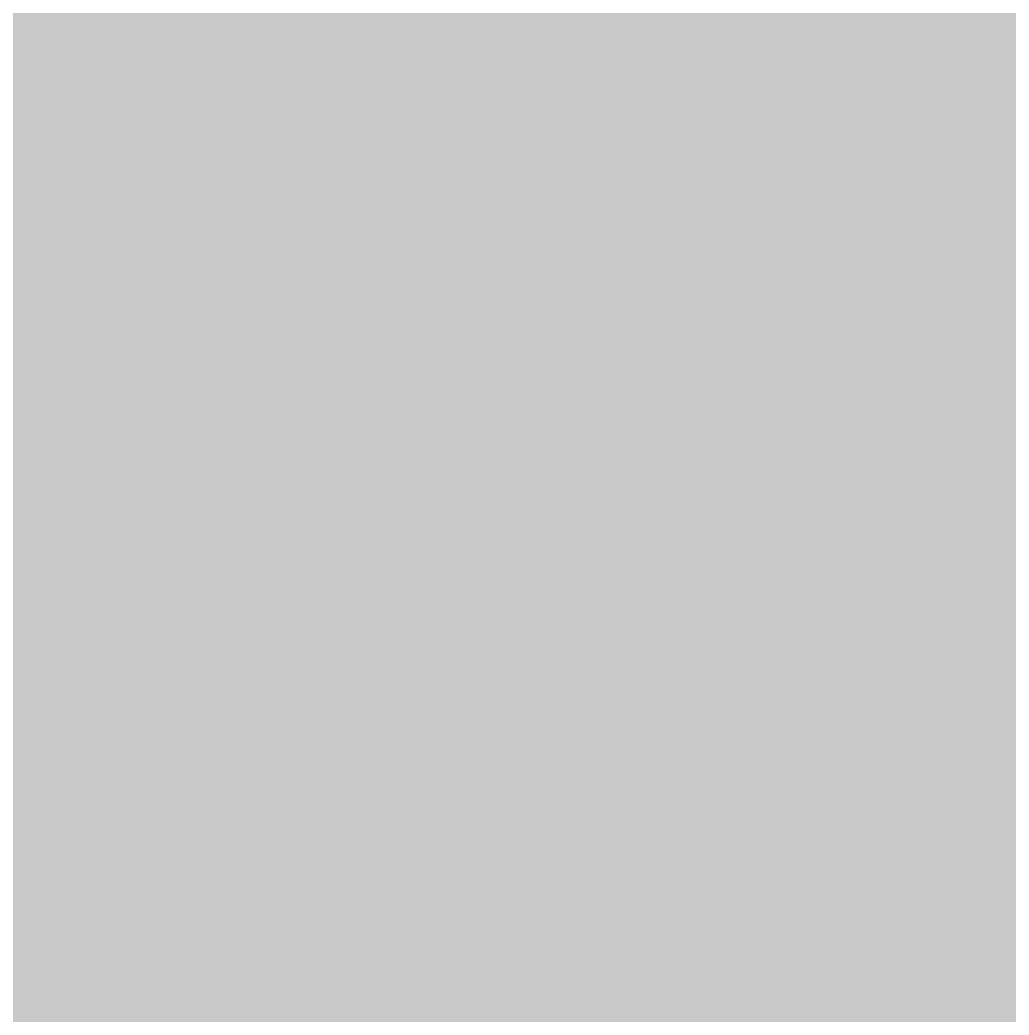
# Model space of a CAD drawing. Header units: inches. Extents: x -2 to 343, y -53 to 63.
# Drawn here: x 12.53 to 13.912, y -20.956 to -19.565 of the extents above; entities that cross this region are included whole.
import ezdxf

# ---------------------------------------------------------------- set-up
doc = ezdxf.new("R2010")
doc.units = ezdxf.units.IN
for name, color, linetype in [('Bottom Layer', 5, 'Continuous'), ('Bottom Solder', 6, 'Continuous'), ('Drill Drawing', 1, 'Continuous'), ('Multi-Layer', 9, 'Continuous'), ('Pad Holes', 156, 'Continuous'), ('Top Layer', 1, 'Continuous'), ('Top Paste', 8, 'Continuous'), ('Top Solder', 216, 'Continuous')]:
    doc.layers.add(name, color=color, linetype=linetype)

# ---------------------------------------------------------------- blocks, each defined once
blk = doc.blocks.new('38_SMD_M______101')
at = {"layer": 'Bottom Layer'}
h = blk.add_hatch(color=5, dxfattribs=at)
edge = h.paths.add_edge_path()
edge.add_arc((-1.25, 1.86), 0.3, 0, 360)
h = blk.add_hatch(color=5, dxfattribs=at)
edge = h.paths.add_edge_path()
edge.add_arc((-0.55, 1.16), 0.3, 0, 360)
at = {"layer": 'Bottom Solder'}
h = blk.add_hatch(color=6, dxfattribs=at)
edge = h.paths.add_edge_path()
edge.add_arc((-1.25, 1.86), 0.3, 0, 360)
h = blk.add_hatch(color=6, dxfattribs=at)
edge = h.paths.add_edge_path()
edge.add_arc((-0.55, 1.16), 0.3, 0, 360)
at = {"layer": 'Multi-Layer'}
h = blk.add_hatch(color=9, dxfattribs=at)
edge = h.paths.add_edge_path()
edge.add_arc((-1.25, 1.86), 0.3, 0, 360)
h = blk.add_hatch(color=9, dxfattribs=at)
edge = h.paths.add_edge_path()
edge.add_arc((-0.55, 1.16), 0.3, 0, 360)
at = {"layer": 'Pad Holes'}
h = blk.add_hatch(color=7, dxfattribs=at)
edge = h.paths.add_edge_path()
edge.add_arc((-1.25, 1.86), 0.15, 0, 360)
h = blk.add_hatch(color=7, dxfattribs=at)
edge = h.paths.add_edge_path()
edge.add_arc((-0.55, 1.16), 0.15, 0, 360)
at = {"layer": 'Top Layer'}
for points in [[(-1.7, 3.01), (-0.8, 3.01), (-0.8, 2.11), (-1.7, 2.11)], [(-0.3, 3.01), (0.6, 3.01), (0.6, 2.11), (-0.3, 2.11)], [(-1.7, 1.61), (-0.8, 1.61), (-0.8, 0.71), (-1.7, 0.71)], [(-0.3, 1.61), (0.6, 1.61), (0.6, 0.71), (-0.3, 0.71)]]:
    blk.add_hatch(color=1, dxfattribs=at).paths.add_polyline_path(points)
h = blk.add_hatch(color=1, dxfattribs=at)
edge = h.paths.add_edge_path()
edge.add_arc((-1.25, 1.86), 0.3, 0, 360)
h = blk.add_hatch(color=1, dxfattribs=at)
edge = h.paths.add_edge_path()
edge.add_arc((-0.55, 1.16), 0.3, 0, 360)
at = {"layer": 'Top Paste'}
for points in [[(-1.7, 3.01), (-0.8, 3.01), (-0.8, 2.11), (-1.7, 2.11)], [(-0.3, 3.01), (0.6, 3.01), (0.6, 2.11), (-0.3, 2.11)], [(-1.7, 1.61), (-0.8, 1.61), (-0.8, 0.71), (-1.7, 0.71)], [(-0.3, 1.61), (0.6, 1.61), (0.6, 0.71), (-0.3, 0.71)]]:
    blk.add_hatch(color=8, dxfattribs=at).paths.add_polyline_path(points)
at = {"layer": 'Top Solder'}
for points in [[(-1.8016, 3.1116), (-0.6984, 3.1116), (-0.6984, 2.0084), (-1.8016, 2.0084)], [(-0.4016, 3.1116), (0.7016, 3.1116), (0.7016, 2.0084), (-0.4016, 2.0084)], [(-1.8016, 1.7116), (-0.6984, 1.7116), (-0.6984, 0.6084), (-1.8016, 0.6084)], [(-0.4016, 1.7116), (0.7016, 1.7116), (0.7016, 0.6084), (-0.4016, 0.6084)]]:
    blk.add_hatch(color=216, dxfattribs=at).paths.add_polyline_path(points)
h = blk.add_hatch(color=216, dxfattribs=at)
edge = h.paths.add_edge_path()
edge.add_arc((-1.25, 1.86), 0.3, 0, 360)
h = blk.add_hatch(color=216, dxfattribs=at)
edge = h.paths.add_edge_path()
edge.add_arc((-0.55, 1.16), 0.3, 0, 360)

msp = doc.modelspace()

# ---------------------------------------------------------------- linework, layer by layer
at = {"layer": 'Bottom Layer', "const_width": 0.635}
for points in [[(12.8707, -19.906), (12.8707, -19.206)], [(12.1707, -19.906), (12.8707, -19.906)], [(12.8707, -19.906), (14.2707, -19.906)], [(12.8707, -21.306), (12.8707, -19.906)]]:
    msp.add_lwpolyline(points, dxfattribs=at)
at = {"layer": 'Bottom Layer', "const_width": 0.3175}
msp.add_lwpolyline([(12.7119, -19.906, 1), (13.0294, -19.906, 1)], format="xyb", close=True, dxfattribs=at)
msp.add_lwpolyline([(12.7119, -19.906, 1), (13.0294, -19.906, 1)], format="xyb", close=True, dxfattribs=at)
msp.add_lwpolyline([(12.7119, -19.906, 1), (13.0294, -19.906, 1)], format="xyb", close=True, dxfattribs=at)
msp.add_lwpolyline([(12.7119, -19.906, 1), (13.0294, -19.906, 1)], format="xyb", close=True, dxfattribs=at)
at = {"layer": 'Drill Drawing', "const_width": 0.0508}
for points in [[(13.3167, -19.652), (13.5707, -19.779)], [(13.3167, -19.652), (13.4437, -19.906)], [(13.5707, -19.779), (13.8247, -19.652)], [(13.6977, -19.906), (13.8247, -19.652)], [(13.3167, -20.16), (13.4437, -19.906)], [(13.6977, -19.906), (13.8247, -20.16)], [(13.3167, -20.16), (13.5707, -20.033)], [(13.5707, -20.033), (13.8247, -20.16)], [(12.6167, -20.352), (12.8707, -20.479)], [(12.6167, -20.352), (12.7437, -20.606)], [(12.8707, -20.479), (13.1247, -20.352)], [(12.9977, -20.606), (13.1247, -20.352)], [(12.6167, -20.86), (12.7437, -20.606)], [(12.9977, -20.606), (13.1247, -20.86)], [(12.6167, -20.86), (12.8707, -20.733)], [(12.8707, -20.733), (13.1247, -20.86)]]:
    msp.add_lwpolyline(points, dxfattribs=at)
at = {"layer": 'Drill Drawing', "const_width": 0.0254}
for points in [[(13.304, -19.652, 1), (13.3294, -19.652, 1)], [(13.304, -19.652, 1), (13.3294, -19.652, 1)], [(13.812, -19.652, 1), (13.8374, -19.652, 1)], [(13.812, -19.652, 1), (13.8374, -19.652, 1)], [(13.558, -19.779, 1), (13.5834, -19.779, 1)], [(13.558, -19.779, 1), (13.5834, -19.779, 1)], [(13.431, -19.906, 1), (13.4564, -19.906, 1)], [(13.431, -19.906, 1), (13.4564, -19.906, 1)], [(13.685, -19.906, 1), (13.7104, -19.906, 1)], [(13.685, -19.906, 1), (13.7104, -19.906, 1)], [(13.558, -20.033, 1), (13.5834, -20.033, 1)], [(13.558, -20.033, 1), (13.5834, -20.033, 1)], [(13.304, -20.16, 1), (13.3294, -20.16, 1)], [(13.304, -20.16, 1), (13.3294, -20.16, 1)], [(13.812, -20.16, 1), (13.8374, -20.16, 1)], [(13.812, -20.16, 1), (13.8374, -20.16, 1)], [(12.604, -20.352, 1), (12.6294, -20.352, 1)], [(12.604, -20.352, 1), (12.6294, -20.352, 1)], [(13.112, -20.352, 1), (13.1374, -20.352, 1)], [(13.112, -20.352, 1), (13.1374, -20.352, 1)], [(12.858, -20.479, 1), (12.8834, -20.479, 1)], [(12.858, -20.479, 1), (12.8834, -20.479, 1)], [(12.731, -20.606, 1), (12.7564, -20.606, 1)], [(12.731, -20.606, 1), (12.7564, -20.606, 1)], [(12.985, -20.606, 1), (13.0104, -20.606, 1)], [(12.985, -20.606, 1), (13.0104, -20.606, 1)], [(12.858, -20.733, 1), (12.8834, -20.733, 1)], [(12.858, -20.733, 1), (12.8834, -20.733, 1)], [(12.604, -20.86, 1), (12.6294, -20.86, 1)], [(12.604, -20.86, 1), (12.6294, -20.86, 1)], [(13.112, -20.86, 1), (13.1374, -20.86, 1)], [(13.112, -20.86, 1), (13.1374, -20.86, 1)]]:
    msp.add_lwpolyline(points, format="xyb", close=True, dxfattribs=at)
at = {"layer": 'Top Layer', "const_width": 0.635}
for points in [[(13.5707, -20.606), (13.5707, -19.206)], [(12.1707, -20.606), (13.5707, -20.606)], [(13.5707, -22.006), (13.5707, -20.606)], [(13.5707, -20.606), (14.2707, -20.606)]]:
    msp.add_lwpolyline(points, dxfattribs=at)
at = {"layer": 'Top Layer', "const_width": 0.3175}
msp.add_lwpolyline([(13.4119, -20.606, 1), (13.7294, -20.606, 1)], format="xyb", close=True, dxfattribs=at)
msp.add_lwpolyline([(13.4119, -20.606, 1), (13.7294, -20.606, 1)], format="xyb", close=True, dxfattribs=at)
msp.add_lwpolyline([(13.4119, -20.606, 1), (13.7294, -20.606, 1)], format="xyb", close=True, dxfattribs=at)
msp.add_lwpolyline([(13.4119, -20.606, 1), (13.7294, -20.606, 1)], format="xyb", close=True, dxfattribs=at)

# ---------------------------------------------------------------- block references
at = {"rotation": 90}
msp.add_blockref('38_SMD_M______101', (14.7307, -19.356), dxfattribs=at)

doc.saveas('drawing.dxf')
